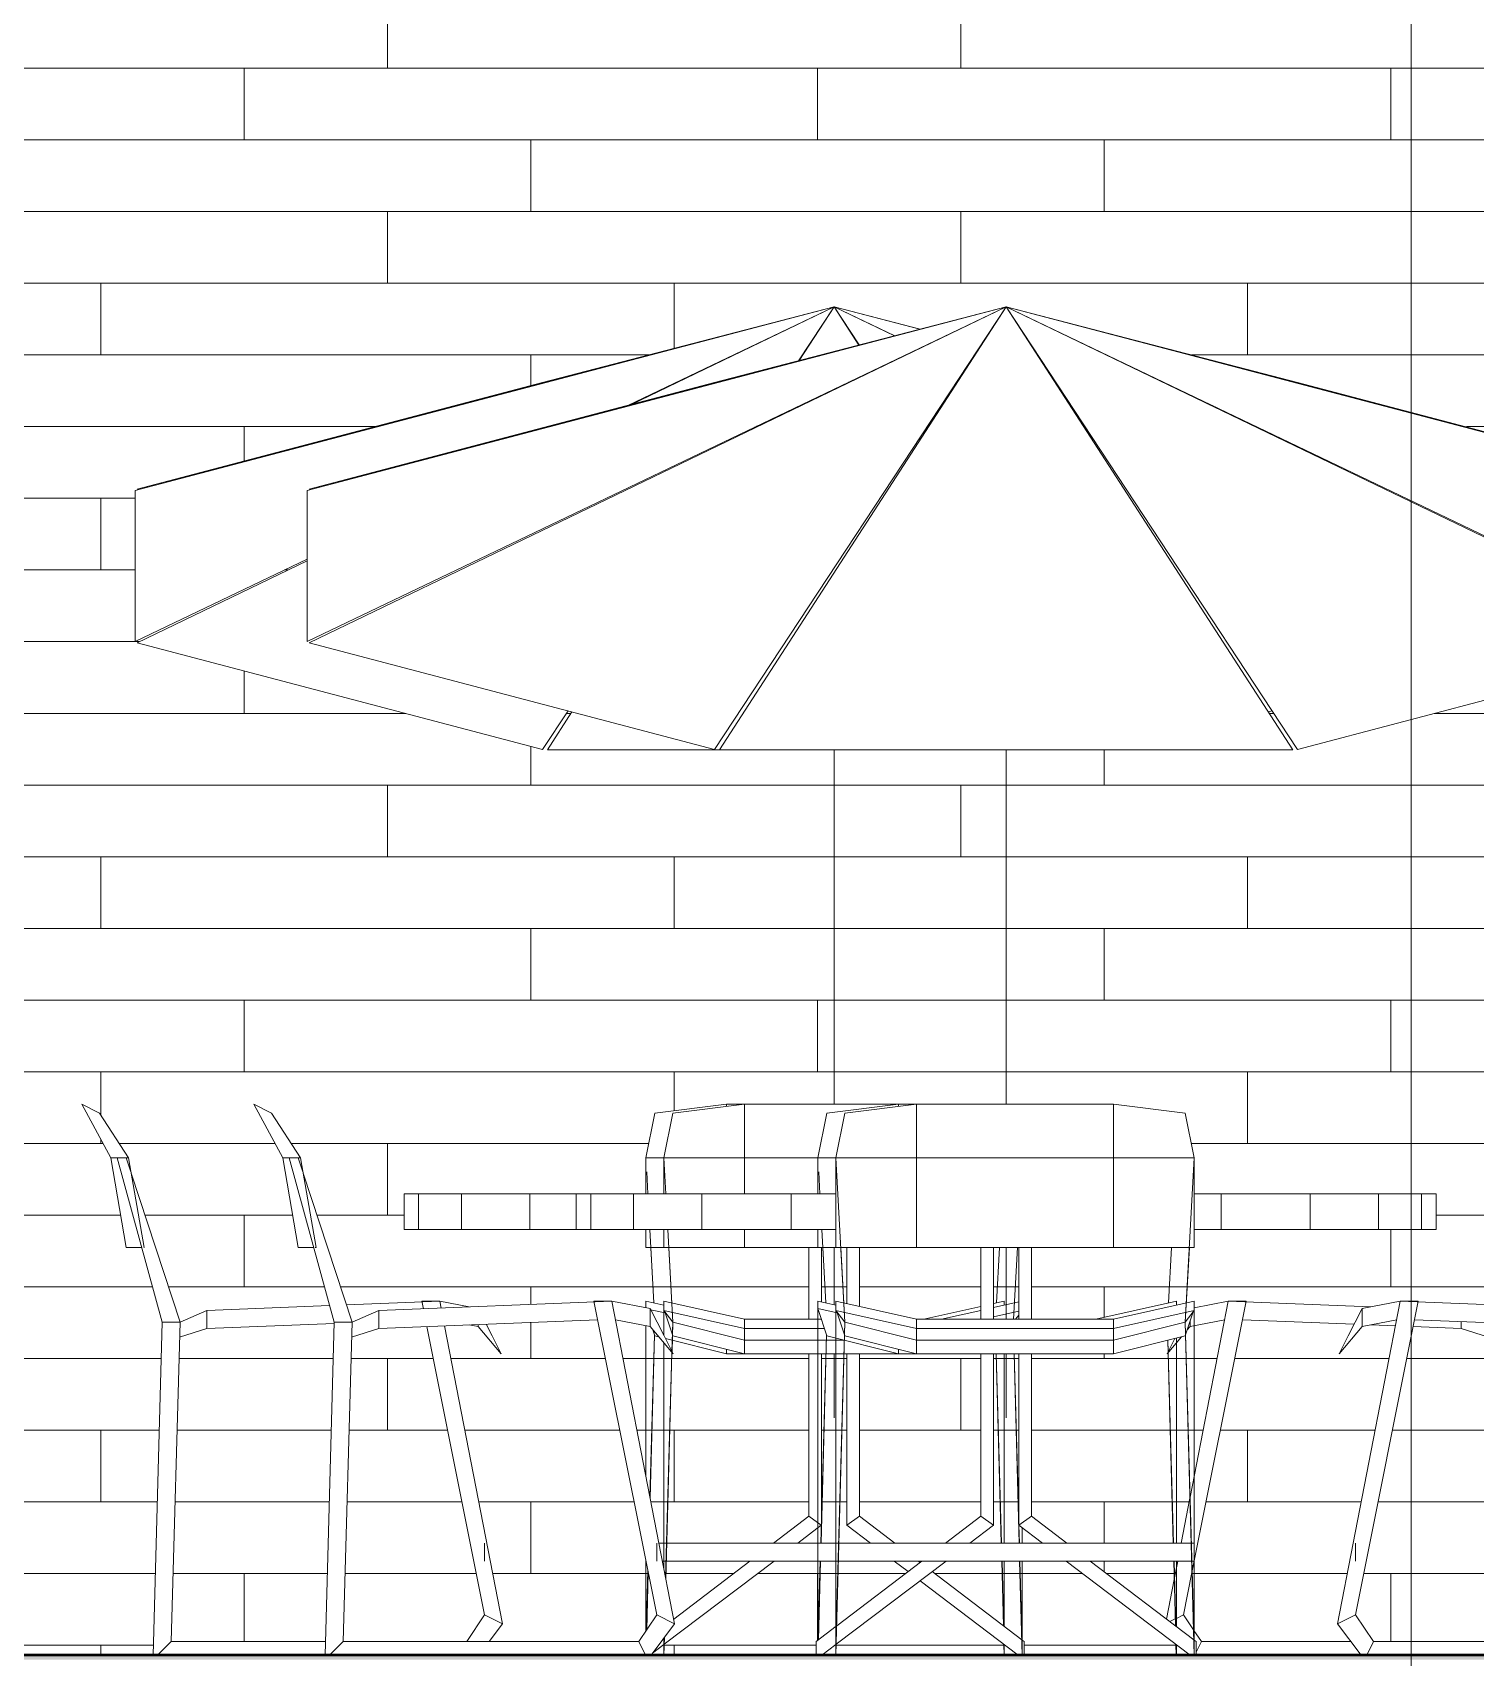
# Model space of a CAD drawing. Header units: inches. Extents: x -4179 to 1631, y -360 to 585.
# Drawn here: x 103.2 to 183.7, y 0.1 to 90.8 of the extents above; entities that cross this region are included whole.
import ezdxf

# ---------------------------------------------------------------- set-up
doc = ezdxf.new("R2010")
doc.units = ezdxf.units.IN
doc.header["$MEASUREMENT"] = 0
for name, color, linetype, lineweight in [('0-5', 10, 'Continuous', 5), ('A-FLOR-6', 133, 'Continuous', 50), ('A-FLOR-PATT-2', 213, 'Continuous', 9), ('A-WALL-PATT-1', 251, 'Continuous', 9), ('G-ANNO-SYMB-3', 111, 'Continuous', 9), ('G-IMPT', 8, 'Continuous', 9), ('L-SITE', 91, 'Continuous', 9)]:
    doc.layers.add(name, color=color, linetype=linetype, lineweight=lineweight)

# ---------------------------------------------------------------- blocks, each defined once
blk = doc.blocks.new('CTR - 2nd Phase_rvt-2-BUILDING ELEVATION - SOUTH')
at = {"layer": 'A-FLOR-PATT-2'}
h = blk.add_hatch(dxfattribs=at)
h.set_pattern_fill('FP_44', color=256, style=0, pattern_type=2)
h.set_pattern_definition([(0, (0, 0), (24, 24), [24, -24]), (0, (0, 9), (24, 24), [24, -24]), (0, (0, 18), (24, 24), [24, -24]), (90, (3, 21), (-24, 24), [24, -24]), (90, (12, 21), (-24, 24), [24, -24]), (90, (21, 21), (-24, 24), [24, -24])])
h.paths.add_polyline_path([(9891.189, -0.25), (9897.44, -0.214), (9897.389, 0), (12087.189, 0), (12087.189, 0.25), (9891.189, 0.25), (9891.189, -0.214)], flags=0)
at = {"layer": 'A-FLOR-6'}
blk.add_line((12087.189, 0.25), (9891.189, 0.25), dxfattribs=at)
blk = doc.blocks.new('Outdoor Table01 - 02ZUTB01_dwg-V38-BUILDING ELEVATION - SOUTH')
at = {"layer": 'G-IMPT'}
for p, q in [((11093.136, 65.238), (11132.136, 75.5)), ((11132.136, 75.5), (11093.136, 56.819)), ((11132.136, 75.5), (11093.245, 65.308)), ((11132.136, 75.5), (11093.245, 56.749)), ((11132.136, 75.5), (11115.872, 71.261)), ((11132.136, 75.5), (11115.872, 50.796)), ((11132.136, 75.5), (11116.136, 50.767)), ((11132.136, 75.5), (11171.136, 56.819)), ((11132.136, 75.5), (11171.136, 65.238)), ((11132.136, 75.5), (11148.136, 50.767)), ((11132.136, 75.5), (11171.027, 65.308)), ((11132.136, 75.5), (11148.399, 71.261)), ((11132.136, 75.5), (11148.399, 50.796)), ((11132.136, 75.5), (11171.027, 56.749)), ((11115.872, 71.261), (11093.245, 65.308)), ((11123.404, 71.29), (11123.347, 71.29)), ((11129.412, 71.29), (11129.364, 71.29)), ((11134.907, 71.29), (11134.859, 71.29)), ((11140.924, 71.29), (11140.867, 71.29)), ((11171.027, 65.308), (11148.399, 71.261)), ((11093.136, 65.238), (11093.136, 56.819)), ((11093.245, 56.749), (11115.872, 50.796)), ((11148.399, 50.796), (11171.027, 56.749)), ((11116.136, 50.767), (11148.136, 50.767)), ((11132.136, 49.5), (11132.136, 50.767)), ((11132.136, 49.5), (11132.136, 50.767)), ((11132.136, 31), (11132.136, 49.5)), ((11132.136, 31), (11132.136, 49.5)), ((11090.15, 31), (11091.15, 30.5)), ((11090.15, 31), (11091.766, 28)), ((11126.136, 31), (11122.136, 30.5)), ((11123.136, 30.5), (11127.136, 31)), ((11127.136, 31), (11126.136, 31)), ((11126.136, 31), (11126.136, 30.875)), ((11127.136, 31), (11138.136, 31)), ((11127.136, 31), (11127.136, 28)), ((11138.136, 31), (11142.136, 30.5)), ((11138.136, 31), (11138.136, 28)), ((11092.766, 28), (11091.15, 30.5)), ((11121.636, 28), (11122.136, 30.5)), ((11123.136, 30.5), (11122.636, 28)), ((11142.136, 30.5), (11142.636, 28)), ((11091.766, 28), (11092.636, 23)), ((11091.766, 28), (11092.136, 28)), ((11092.636, 28), (11092.136, 28)), ((11092.136, 28), (11094.636, 18.83)), ((11092.636, 28), (11092.893, 27.213)), ((11092.636, 28), (11092.766, 28)), ((11092.766, 28), (11093.636, 23)), ((11121.636, 28), (11121.636, 26)), ((11122.636, 28), (11121.636, 28)), ((11121.745, 26), (11121.679, 27.213)), ((11123.136, 18.83), (11122.636, 28)), ((11122.679, 27.213), (11122.636, 28)), ((11122.636, 28), (11122.636, 23)), ((11127.136, 28), (11122.636, 28)), ((11127.136, 28), (11138.136, 28)), ((11127.136, 28), (11127.136, 23)), ((11138.136, 28), (11142.636, 28)), ((11138.136, 28), (11138.136, 23)), ((11142.636, 28), (11142.136, 18.83)), ((11142.636, 28), (11142.593, 27.213)), ((11142.636, 28), (11142.636, 23)), ((11092.913, 27.151), (11095.636, 18.83)), ((11108.953, 26), (11108.136, 26)), ((11108.136, 24), (11108.136, 26)), ((11111.351, 26), (11108.953, 26)), ((11108.953, 24), (11108.953, 26)), ((11115.165, 26), (11111.351, 26)), ((11111.351, 24), (11111.351, 26)), ((11120.136, 26), (11115.165, 26)), ((11115.165, 24), (11115.165, 26)), ((11122.636, 26), (11120.136, 26)), ((11120.136, 24), (11120.136, 26)), ((11144.136, 26), (11142.636, 26)), ((11149.106, 26), (11144.136, 26)), ((11144.136, 24), (11144.136, 26)), ((11152.92, 26), (11149.106, 26)), ((11149.106, 24), (11149.106, 26)), ((11155.318, 26), (11152.92, 26)), ((11152.92, 24), (11152.92, 26)), ((11156.136, 26), (11155.318, 26)), ((11155.318, 24), (11155.318, 26)), ((11156.136, 24), (11156.136, 26)), ((11108.953, 24), (11108.136, 24)), ((11111.351, 24), (11108.953, 24)), ((11115.165, 24), (11111.351, 24)), ((11120.136, 24), (11115.165, 24)), ((11122.636, 24), (11120.136, 24)), ((11121.636, 24), (11121.636, 23)), ((11122.077, 19.902), (11121.854, 24)), ((11144.136, 24), (11142.636, 24)), ((11149.106, 24), (11144.136, 24)), ((11152.92, 24), (11149.106, 24)), ((11155.318, 24), (11152.92, 24)), ((11156.136, 24), (11155.318, 24)), ((11093.499, 23), (11092.636, 23)), ((11093.636, 23), (11093.575, 23)), ((11121.636, 23), (11122.636, 23)), ((11121.908, 23), (11122.077, 19.902)), ((11127.136, 23), (11122.636, 23)), ((11123.136, 18.83), (11122.908, 23)), ((11138.136, 23), (11127.136, 23)), ((11130.721, 19), (11130.721, 23)), ((11131.429, 19), (11131.429, 23)), ((11132.136, 19), (11132.136, 23)), ((11132.136, 19), (11132.136, 23)), ((11132.843, 19), (11132.843, 23)), ((11133.55, 19), (11133.55, 23)), ((11142.636, 23), (11138.136, 23)), ((11141.194, 19.902), (11141.363, 23)), ((11141.194, 19.902), (11141.363, 23)), ((11142.363, 23), (11142.136, 18.83)), ((11110.136, 20), (11097.136, 19.48)), ((11112.636, 2.5), (11109.136, 20)), ((11110.136, 20), (11109.136, 20)), ((11113.636, 2), (11110.136, 20)), ((11112.266, 19.585), (11110.136, 20)), ((11121.636, 19.585), (11121.636, 20)), ((11121.636, 20), (11122.636, 19.778)), ((11122.636, 20), (11122.636, 19.48)), ((11127.136, 19), (11122.636, 20)), ((11137.136, 19), (11141.636, 20)), ((11142.636, 20), (11138.136, 19)), ((11141.636, 19.778), (11141.636, 20)), ((11142.636, 20), (11142.636, 19.48)), ((11150.636, 2), (11154.136, 20)), ((11151.636, 2.5), (11155.136, 20)), ((11152.006, 19.585), (11154.136, 20)), ((11154.136, 20), (11155.136, 20)), ((11154.136, 20), (11160.339, 19.752)), ((11097.136, 19.48), (11095.636, 18.83)), ((11097.136, 19.48), (11097.136, 18.48)), ((11112.266, 19.585), (11113.05, 18.065)), ((11112.266, 19.585), (11112.266, 18.585)), ((11121.636, 6.5), (11121.636, 19.585)), ((11121.636, 2), (11121.636, 19.585)), ((11121.636, 19.585), (11122.136, 18.065)), ((11121.636, 19.585), (11121.636, 19.48)), ((11121.636, 19.585), (11122.714, 19.345)), ((11121.636, 19.48), (11121.682, 19.42)), ((11122.636, 19.48), (11122.636, 6.5)), ((11122.636, 2.5), (11122.636, 19.48)), ((11122.636, 19.48), (11123.136, 18.83)), ((11127.136, 18.48), (11122.636, 19.48)), ((11123.136, 18.065), (11122.696, 19.401)), ((11142.636, 19.48), (11138.136, 18.48)), ((11142.636, 19.48), (11142.136, 18.83)), ((11142.575, 19.401), (11142.136, 18.065)), ((11142.636, 2.5), (11142.636, 19.48)), ((11142.636, 6.5), (11142.636, 19.48)), ((11151.221, 18.065), (11152.006, 19.585)), ((11152.006, 18.585), (11152.006, 19.585)), ((11094.636, 18.83), (11094.142, 0.25)), ((11095.636, 18.83), (11094.636, 18.83)), ((11095.636, 18.83), (11095.136, 1)), ((11097.136, 18.48), (11095.612, 17.984)), ((11109.342, 18.968), (11097.136, 18.48)), ((11112.266, 18.585), (11110.338, 18.961)), ((11112.266, 18.585), (11113.55, 17.065)), ((11122.636, 1), (11123.136, 18.83)), ((11122.642, 0.25), (11123.136, 18.83)), ((11127.136, 17.83), (11123.136, 18.83)), ((11138.136, 19), (11127.136, 19)), ((11127.136, 18.48), (11127.136, 19)), ((11138.136, 18.48), (11127.136, 18.48)), ((11127.136, 17.83), (11127.136, 18.48)), ((11138.136, 19), (11138.136, 18.48)), ((11142.136, 18.83), (11138.136, 17.83)), ((11138.136, 18.48), (11138.136, 17.83)), ((11142.136, 18.83), (11142.629, 0.25)), ((11142.136, 18.83), (11142.636, 1)), ((11152.006, 18.585), (11150.721, 17.065)), ((11153.934, 18.961), (11152.006, 18.585)), ((11160.339, 18.752), (11154.929, 18.968)), ((11113.05, 18.065), (11113.55, 17.065)), ((11122.116, 18.125), (11121.79, 6.492)), ((11122.116, 18.125), (11121.79, 6.492)), ((11122.117, 18.122), (11121.808, 6.491)), ((11122.136, 18.065), (11126.136, 17.065)), ((11127.136, 17.065), (11123.136, 18.065)), ((11126.136, 17.315), (11126.136, 17.065)), ((11138.136, 17.83), (11127.136, 17.83)), ((11127.136, 17.83), (11127.136, 17.065)), ((11142.136, 18.065), (11138.136, 17.065)), ((11138.136, 17.83), (11138.136, 17.065)), ((11141.463, 6.5), (11141.162, 17.822)), ((11141.481, 6.5), (11141.164, 17.822)), ((11141.481, 6.5), (11141.164, 17.822)), ((11141.636, 6.5), (11141.636, 17.94)), ((11141.636, 6.5), (11141.636, 17.94)), ((11150.721, 17.065), (11151.221, 18.065)), ((11126.136, 17.065), (11127.136, 17.065)), ((11138.136, 17.065), (11127.136, 17.065)), ((11130.721, 8), (11130.721, 17.065)), ((11131.429, 7.5), (11131.429, 17.065)), ((11132.136, 13.5), (11132.136, 17.065)), ((11132.136, 13.5), (11132.136, 17.065)), ((11132.843, 7.5), (11132.843, 17.065)), ((11133.55, 8), (11133.55, 17.065)), ((11130.721, 8), (11128.752, 6.5)), ((11131.429, 7.5), (11130.109, 6.5)), ((11130.721, 8), (11131.429, 7.5)), ((11132.843, 7.5), (11133.55, 8)), ((11132.843, 7.5), (11134.163, 6.5)), ((11133.55, 8), (11135.52, 6.5)), ((11112.636, 6.5), (11112.636, 5.5)), ((11122.636, 6.5), (11121.636, 6.5)), ((11121.636, 6.5), (11121.636, 5.5)), ((11122.636, 5.5), (11122.636, 6.5)), ((11122.636, 6.5), (11122.79, 6.5)), ((11122.808, 6.5), (11142.463, 6.5)), ((11142.481, 6.5), (11142.636, 6.5)), ((11142.636, 6.5), (11142.636, 5.5)), ((11151.636, 5.5), (11151.636, 6.5)), ((11122.636, 5.5), (11121.636, 5.5)), ((11121.636, 2.5), (11121.636, 5.5)), ((11121.762, 5.5), (11121.638, 1.083)), ((11121.762, 5.5), (11121.638, 1.083)), ((11121.782, 5.5), (11121.665, 1.103)), ((11122.636, 5.5), (11122.762, 5.5)), ((11122.636, 5.5), (11122.636, 2)), ((11128.789, 5.5), (11122.658, 0.856)), ((11127.438, 5.5), (11122.686, 1.881)), ((11122.782, 5.5), (11142.49, 5.5)), ((11135.483, 5.5), (11142.412, 0.25)), ((11136.833, 5.5), (11142.606, 1.103)), ((11141.586, 1.881), (11141.49, 5.5)), ((11141.611, 1.861), (11141.509, 5.5)), ((11141.611, 1.861), (11141.509, 5.5)), ((11141.636, 2), (11141.636, 5.5)), ((11141.636, 2.5), (11141.636, 5.5)), ((11142.509, 5.5), (11142.636, 5.5)), ((11142.636, 2), (11142.636, 5.5)), ((11111.636, 1), (11112.636, 2.5)), ((11112.323, 0.25), (11113.636, 2)), ((11112.636, 2.5), (11113.636, 2)), ((11122.66, 1.861), (11121.529, 1)), ((11121.636, 1.081), (11121.636, 2.5)), ((11121.636, 2.5), (11121.636, 2)), ((11121.636, 1.081), (11121.636, 2)), ((11122.636, 2.5), (11122.636, 1)), ((11122.636, 2), (11122.636, 2.5)), ((11122.636, 2), (11122.636, 1)), ((11141.636, 2.5), (11141.636, 1.843)), ((11141.636, 2), (11141.636, 2.5)), ((11141.636, 2), (11141.636, 1.843)), ((11142.636, 1), (11142.636, 2.5)), ((11142.636, 2.5), (11142.636, 2)), ((11142.636, 1), (11142.636, 2)), ((11150.636, 2), (11151.636, 2.5)), ((11150.636, 2), (11151.948, 0.25)), ((11151.636, 2.5), (11152.636, 1)), ((11094.386, 0.25), (11095.136, 1)), ((11095.136, 1), (11111.636, 1)), ((11111.636, 1), (11112.011, 0.25)), ((11121.529, 1), (11121.529, 0.25)), ((11122.636, 1), (11122.636, 0.25)), ((11142.633, 1.083), (11142.742, 1)), ((11142.636, 0.25), (11142.636, 1)), ((11142.742, 1), (11142.742, 0.25)), ((11152.636, 1), (11152.261, 0.25)), ((11152.636, 1), (11160.339, 1)), ((11122.636, 0.838), (11121.859, 0.25)), ((11141.629, 0.25), (11141.613, 0.856)), ((11141.636, 0.838), (11141.636, 0.25)), ((11141.636, 0.838), (11141.636, 0.25)), ((11141.636, 0.838), (11141.636, 0.25))]:
    blk.add_line(p, q, dxfattribs=at)
blk = doc.blocks.new('Outdoor Table01 - Outdoor Table01-1899970-BUILDING ELEVATION - SOUTH')
blk.add_blockref('Outdoor Table01 - 02ZUTB01_dwg-V38-BUILDING ELEVATION - SOUTH', (0, 0))
blk = doc.blocks.new('Outdoor Table01 - 02ZUTB01_dwg-V39-BUILDING ELEVATION - SOUTH')
at = {"layer": 'G-IMPT'}
for p, q in [((11083.536, 65.238), (11122.536, 75.5)), ((11122.536, 75.5), (11083.645, 65.308)), ((11122.536, 75.5), (11106.272, 71.261)), ((11122.536, 75.5), (11111.024, 69.986)), ((11122.536, 75.5), (11111.188, 70.029)), ((11122.536, 75.5), (11120.547, 72.48)), ((11122.536, 75.5), (11120.589, 72.491)), ((11122.536, 75.5), (11125.918, 73.88)), ((11122.536, 75.5), (11127.313, 74.243)), ((11122.536, 75.5), (11123.921, 73.359)), ((11122.536, 75.5), (11127.322, 74.246)), ((11122.536, 75.5), (11127.336, 74.249)), ((11122.536, 75.5), (11123.942, 73.364)), ((11122.536, 75.5), (11125.904, 73.876)), ((11106.272, 71.261), (11083.645, 65.308)), ((11113.804, 71.29), (11113.747, 71.29)), ((11110.938, 69.945), (11110.836, 69.896)), ((11111.103, 69.988), (11111.003, 69.94)), ((11143.648, 69.986), (11143.483, 70.029)), ((11143.568, 69.988), (11143.733, 69.945)), ((11143.669, 69.94), (11143.836, 69.896)), ((11118.114, 68.784), (11118.072, 68.719)), ((11118.225, 68.837), (11118.184, 68.774)), ((11127.294, 68.145), (11127.336, 68.08)), ((11127.336, 68.209), (11127.378, 68.145)), ((11136.446, 68.837), (11136.557, 68.784)), ((11136.487, 68.774), (11136.6, 68.719)), ((11083.536, 65.238), (11083.536, 56.819)), ((11093.136, 61.417), (11083.536, 56.819)), ((11093.136, 61.325), (11083.645, 56.749)), ((11083.645, 56.749), (11106.272, 50.796)), ((11107.69, 52.949), (11106.272, 50.796)), ((11107.91, 52.891), (11106.536, 50.767)), ((11146.762, 52.891), (11146.982, 52.949)), ((11106.536, 50.767), (11116.136, 50.767)), ((11122.536, 49.5), (11122.536, 50.767)), ((11122.536, 49.5), (11122.536, 50.767)), ((11122.536, 31), (11122.536, 49.5)), ((11122.536, 31), (11122.536, 49.5)), ((11080.55, 31), (11081.55, 30.5)), ((11080.55, 31), (11082.166, 28)), ((11116.536, 31), (11112.536, 30.5)), ((11113.536, 30.5), (11117.536, 31)), ((11117.536, 31), (11116.536, 31)), ((11116.536, 31), (11116.536, 30.875)), ((11117.536, 31), (11126.136, 31)), ((11117.536, 31), (11117.536, 28)), ((11083.166, 28), (11081.55, 30.5)), ((11112.036, 28), (11112.536, 30.5)), ((11113.536, 30.5), (11113.036, 28)), ((11082.166, 28), (11083.036, 23)), ((11082.166, 28), (11082.536, 28)), ((11083.036, 28), (11082.536, 28)), ((11082.536, 28), (11085.036, 18.83)), ((11083.036, 28), (11083.293, 27.213)), ((11083.036, 28), (11083.166, 28)), ((11083.166, 28), (11084.036, 23)), ((11112.036, 28), (11112.036, 26)), ((11113.036, 28), (11112.036, 28)), ((11112.145, 26), (11112.079, 27.213)), ((11113.145, 26), (11113.036, 28)), ((11113.079, 27.213), (11113.036, 28)), ((11113.036, 28), (11113.036, 26)), ((11117.536, 28), (11113.036, 28)), ((11117.536, 28), (11121.636, 28)), ((11117.536, 28), (11117.536, 26)), ((11083.313, 27.151), (11086.036, 18.83)), ((11099.353, 26), (11098.536, 26)), ((11098.536, 24), (11098.536, 26)), ((11101.751, 26), (11099.353, 26)), ((11099.353, 24), (11099.353, 26)), ((11105.565, 26), (11101.751, 26)), ((11101.751, 24), (11101.751, 26)), ((11108.136, 26), (11105.565, 26)), ((11105.565, 24), (11105.565, 26)), ((11099.353, 24), (11098.536, 24)), ((11101.751, 24), (11099.353, 24)), ((11105.565, 24), (11101.751, 24)), ((11108.136, 24), (11105.565, 24)), ((11112.036, 24), (11112.036, 23)), ((11112.477, 19.902), (11112.254, 24)), ((11113.036, 24), (11113.036, 23)), ((11113.536, 18.83), (11113.254, 24)), ((11117.536, 24), (11117.536, 23)), ((11083.899, 23), (11083.036, 23)), ((11084.036, 23), (11084.008, 23)), ((11112.036, 23), (11113.036, 23)), ((11112.308, 23), (11112.477, 19.902)), ((11117.536, 23), (11113.036, 23)), ((11113.536, 18.83), (11113.308, 23)), ((11121.636, 23), (11117.536, 23)), ((11121.121, 19), (11121.121, 23)), ((11121.829, 19.957), (11121.829, 23)), ((11122.536, 19.8), (11122.536, 23)), ((11122.536, 19.8), (11122.536, 23)), ((11123.243, 19.865), (11123.243, 23)), ((11123.95, 19.708), (11123.95, 23)), ((11131.594, 19.902), (11131.763, 23)), ((11131.594, 19.902), (11131.763, 23)), ((11132.763, 23), (11132.545, 19)), ((11132.763, 23), (11132.545, 19)), ((11100.536, 20), (11095.321, 19.791)), ((11099.62, 19.579), (11099.536, 20)), ((11100.536, 20), (11099.536, 20)), ((11100.61, 19.619), (11100.536, 20)), ((11102.172, 19.681), (11100.536, 20)), ((11112.036, 19.63), (11112.036, 20)), ((11112.036, 20), (11113.036, 19.778)), ((11113.036, 20), (11113.036, 19.48)), ((11117.536, 19), (11113.036, 20)), ((11131.429, 19.865), (11132.036, 20)), ((11132.843, 19.957), (11131.429, 19.643)), ((11132.036, 19.778), (11132.036, 20)), ((11142.409, 9.065), (11144.536, 20)), ((11142.525, 4.947), (11145.536, 20)), ((11142.636, 19.63), (11144.536, 20)), ((11144.536, 20), (11145.536, 20)), ((11144.536, 20), (11152.499, 19.681)), ((11087.536, 19.48), (11086.036, 18.83)), ((11094.384, 19.754), (11087.536, 19.48)), ((11087.536, 19.48), (11087.536, 18.48)), ((11112.296, 19.527), (11113.114, 19.345)), ((11113.036, 19.48), (11113.036, 18.093)), ((11113.036, 18.093), (11113.036, 19.48)), ((11113.036, 19.48), (11113.536, 18.83)), ((11117.536, 18.48), (11113.036, 19.48)), ((11113.536, 18.065), (11113.096, 19.401)), ((11127.536, 19), (11130.721, 19.708)), ((11130.721, 19.486), (11128.536, 19)), ((11132.843, 19.437), (11131.429, 19.123)), ((11132.843, 19.229), (11132.667, 19)), ((11085.036, 18.83), (11084.542, 0.25)), ((11086.036, 18.83), (11085.036, 18.83)), ((11086.036, 18.83), (11085.536, 1)), ((11087.536, 18.48), (11086.012, 17.984)), ((11094.637, 18.764), (11087.536, 18.48)), ((11103.036, 2.5), (11099.818, 18.587)), ((11104.036, 2), (11100.803, 18.627)), ((11102.666, 18.585), (11102.172, 18.681)), ((11102.666, 18.701), (11102.666, 18.585)), ((11102.666, 18.585), (11103.95, 17.065)), ((11103.113, 18.719), (11103.45, 18.065)), ((11112.036, 10.229), (11112.036, 18.63)), ((11112.036, 10.229), (11112.036, 18.63)), ((11112.428, 18.394), (11112.536, 18.065)), ((11113.49, 17.186), (11113.536, 18.83)), ((11113.492, 17.182), (11113.536, 18.83)), ((11117.536, 17.83), (11113.536, 18.83)), ((11121.828, 19), (11117.536, 19)), ((11117.536, 18.48), (11117.536, 19)), ((11121.999, 18.48), (11117.536, 18.48)), ((11117.536, 17.83), (11117.536, 18.48)), ((11142.406, 18.585), (11142.244, 18.394)), ((11144.334, 18.961), (11142.406, 18.585)), ((11142.406, 18.585), (11142.406, 18.886)), ((11151.559, 18.719), (11145.329, 18.968)), ((11153.869, 18.627), (11152.499, 18.681)), ((11157.536, 18.48), (11154.853, 18.587)), ((11157.536, 18.48), (11157.536, 18.864)), ((11159.059, 17.984), (11157.536, 18.48)), ((11103.45, 18.065), (11103.95, 17.065)), ((11112.516, 18.125), (11112.262, 9.065)), ((11112.516, 18.125), (11112.262, 9.065)), ((11112.517, 18.122), (11112.275, 9)), ((11112.536, 18.065), (11112.751, 18.011)), ((11113.036, 17.674), (11113.036, 6.5)), ((11113.036, 5.086), (11113.036, 17.674)), ((11113.124, 17.918), (11116.536, 17.065)), ((11117.536, 17.065), (11113.536, 18.065)), ((11116.536, 17.315), (11116.536, 17.065)), ((11123.078, 17.83), (11117.536, 17.83)), ((11117.536, 17.83), (11117.536, 17.065)), ((11141.921, 18.011), (11141.121, 17.065)), ((11141.121, 17.065), (11141.548, 17.918)), ((11113.136, 4.571), (11113.488, 17.138)), ((11113.154, 4.475), (11113.491, 17.136)), ((11116.536, 17.065), (11117.536, 17.065)), ((11126.136, 17.065), (11117.536, 17.065)), ((11121.121, 8), (11121.121, 17.065)), ((11121.829, 7.878), (11121.829, 17.065)), ((11122.536, 13.5), (11122.536, 17.065)), ((11122.536, 13.5), (11122.536, 17.065)), ((11123.243, 7.5), (11123.243, 17.065)), ((11123.95, 8), (11123.95, 17.065)), ((11131.863, 6.5), (11131.583, 17.065)), ((11131.881, 6.5), (11131.585, 17.065)), ((11131.881, 6.5), (11131.585, 17.065)), ((11132.036, 6.5), (11132.036, 17.065)), ((11132.036, 6.5), (11132.036, 17.065)), ((11132.583, 17.065), (11132.863, 6.5)), ((11132.585, 17.065), (11132.843, 7.878)), ((11141.911, 6.5), (11142.397, 9)), ((11121.121, 8), (11119.152, 6.5)), ((11121.818, 7.492), (11120.509, 6.5)), ((11121.121, 8), (11121.818, 7.507)), ((11123.243, 7.5), (11123.95, 8)), ((11123.243, 7.5), (11124.563, 6.5)), ((11123.95, 8), (11125.92, 6.5)), ((11132.854, 7.493), (11132.881, 6.5)), ((11133.036, 6.5), (11133.036, 7.354)), ((11133.036, 6.5), (11133.036, 7.354)), ((11103.036, 6.5), (11103.036, 5.5)), ((11113.036, 6.5), (11112.761, 6.5)), ((11113.036, 5.5), (11113.036, 6.5)), ((11113.036, 6.5), (11113.19, 6.5)), ((11113.208, 6.5), (11121.636, 6.5)), ((11112.036, 2.5), (11112.036, 5.5)), ((11112.036, 2), (11112.036, 5.5)), ((11113.036, 5.5), (11112.955, 5.5)), ((11113.036, 5.5), (11113.162, 5.5)), ((11113.036, 5.5), (11113.036, 5.086)), ((11119.189, 5.5), (11113.058, 0.856)), ((11113.182, 5.5), (11121.636, 5.5)), ((11117.838, 5.5), (11113.585, 2.261)), ((11125.883, 5.5), (11126.663, 4.909)), ((11127.233, 5.5), (11127.336, 5.422)), ((11131.986, 1.881), (11131.89, 5.5)), ((11132.011, 1.861), (11131.909, 5.5)), ((11132.011, 1.861), (11131.909, 5.5)), ((11132.036, 2), (11132.036, 5.5)), ((11132.036, 2.5), (11132.036, 5.5)), ((11132.89, 5.5), (11133.029, 0.25)), ((11132.909, 5.5), (11133.036, 1)), ((11133.036, 2.5), (11133.036, 5.5)), ((11133.036, 2), (11133.036, 5.5)), ((11141.536, 4.571), (11141.716, 5.5)), ((11112.146, 4.947), (11112.053, 1.626)), ((11112.146, 4.947), (11112.053, 1.626)), ((11112.165, 4.855), (11112.08, 1.666)), ((11128.009, 4.909), (11133.006, 1.103)), ((11142.036, 2.5), (11142.507, 4.855)), ((11127.336, 4.399), (11132.812, 0.25)), ((11141.086, 2.261), (11141.517, 4.475)), ((11102.036, 1), (11103.036, 2.5)), ((11103.036, 2.5), (11104.036, 2)), ((11103.286, 1), (11104.036, 2)), ((11112.036, 1.6), (11112.036, 2.5)), ((11112.036, 2.5), (11112.036, 2)), ((11112.036, 1.6), (11112.036, 2)), ((11132.036, 2.5), (11132.036, 1.843)), ((11132.036, 2), (11132.036, 2.5)), ((11132.036, 2), (11132.036, 1.843)), ((11133.036, 1), (11133.036, 2.5)), ((11133.036, 2.5), (11133.036, 2)), ((11133.036, 1), (11133.036, 2)), ((11141.273, 2.119), (11141.575, 2.27)), ((11141.6, 2.282), (11142.036, 2.5)), ((11142.036, 2.5), (11142.591, 1.666)), ((11084.786, 0.25), (11085.536, 1)), ((11085.536, 1), (11094.162, 1)), ((11113.036, 1), (11113.041, 1.208)), ((11113.036, 1.2), (11113.036, 1)), ((11113.036, 1.2), (11113.036, 1)), ((11113.036, 1), (11113.036, 0.25)), ((11113.042, 0.25), (11113.069, 1.244)), ((11133.033, 1.083), (11133.142, 1)), ((11133.036, 0.25), (11133.036, 1)), ((11133.142, 1), (11133.142, 0.25)), ((11142.618, 1.626), (11143.036, 1)), ((11143.036, 1), (11142.742, 0.413)), ((11143.036, 1), (11151.386, 1)), ((11113.036, 0.838), (11112.408, 0.363)), ((11132.029, 0.25), (11132.013, 0.856)), ((11132.036, 0.838), (11132.036, 0.25)), ((11132.036, 0.838), (11132.036, 0.25)), ((11132.036, 0.838), (11132.036, 0.25)), ((11142.264, 0.363), (11142.348, 0.25))]:
    blk.add_line(p, q, dxfattribs=at)
blk = doc.blocks.new('Outdoor Table01 - Outdoor Table01-V40-BUILDING ELEVATION - SOUTH')
blk.add_blockref('Outdoor Table01 - 02ZUTB01_dwg-V39-BUILDING ELEVATION - SOUTH', (0, 0))

msp = doc.modelspace()

# ---------------------------------------------------------------- hatches: boundary and pattern name
at = {"layer": 'A-WALL-PATT-1'}
h = msp.add_hatch(dxfattribs=at)
h.set_pattern_fill('FP_77', color=256, style=0, pattern_type=2)
h.set_pattern_definition([(0, (306.968, 0.8), (0, 4), []), (90, (306.968, 0.8), (-8, 8), [4, -28]), (90, (322.968, 4.8), (-8, 8), [4, -28])])
h.paths.add_polyline_path([(66.9102, 11.2882), (67.4005, 10.3202), (66.9314, 11.2463)], flags=0)
h.paths.add_polyline_path([(-153.1448, 0.25), (-124.8381, 0.25), (-124.3448, 18.8295), (-125.4817, 23), (-126.3448, 23), (-127.2147, 28), (-128.8304, 31), (-127.8304, 30.5), (-126.2147, 28), (-126.067, 27.1508), (-123.3448, 18.8295), (-121.8448, 19.4798), (-117.2448, 19.6639), (-117.2448, 48), (-40.2573, 48), (-40.2573, 85.375), (-2.2323, 85.375), (-2.2323, 0.5), (-36.1948, 0.5), (-36.1948, 0.25), (16.7266, 0.2559), (16.6637, 0.5), (-1.8573, 0.5118), (-1.8573, 85.375), (36.1677, 85.375), (36.1677, 16.0087), (37.4542, 16.0681), (38.0847, 16.1611), (40.4909, 16.4787), (42.3385, 16.4399), (44.984, 16.2369), (47.0562, 15.9457), (47.6161, 15.8807), (48.322, 15.9587), (50.2288, 15.8765), (52.9499, 15.4392), (53.9281, 15.2753), (54.0886, 15.291), (56.805, 15.1197), (58.5691, 14.9217), (61.2385, 14.4722), (63.1984, 13.9801), (64.5892, 13.4338), (65.3562, 12.9602), (65.8417, 12.5701), (66.4721, 11.9117), (67.0128, 11.0826), (67.6098, 9.969), (67.8946, 9.5292), (68.1416, 9.2386), (68.7032, 9.2903), (71.1616, 9.532), (71.7008, 9.5768), (75.1412, 9.8494), (76.1103, 9.7676), (77.4632, 9.4057), (77.8975, 9.3063), (78.4567, 9.1225), (78.963, 9.2354), (80.2539, 9.2821), (80.5027, 9.2367), (81.54, 9.4237), (82.0146, 9.4525), (82.9176, 9.3963), (83.9326, 9.2392), (84.4873, 9.0787), (85.2244, 8.8279), (88.2716, 8.5028), (90.3676, 8.1927), (92.0456, 7.8764), (94.2721, 7.3651), (94.9743, 7.0895), (95.4407, 6.8146), (97.972, 5.0902), (98.4772, 4.5126), (98.9885, 3.6973), (99.4513, 2.7646), (99.63, 2.217), (99.695, 2.0227), (99.8004, 1.7805), (99.9011, 1.5518), (100.1015, 1.1214), (100.4891, 0.25), (109.9084, 0.2603), (110.4015, 18.8295), (109.2646, 23), (108.4015, 23), (107.5315, 28), (105.9159, 31), (106.9159, 30.5), (108.5315, 28), (108.6793, 27.1508), (111.4015, 18.8295), (112.9015, 19.4798), (119.7495, 19.7538), (118.8646, 23), (118.0015, 23), (117.1315, 28), (115.5159, 31), (116.5159, 30.5), (118.1315, 28), (118.2793, 27.1508), (120.6868, 19.7913), (125.9015, 20), (127.538, 19.6813), (135.5015, 20), (137.4015, 19.63), (137.4015, 20), (138.4015, 19.7778), (138.4015, 20), (142.9015, 19), (146.4873, 19), (146.4873, 23), (137.4015, 23), (137.4015, 24), (123.9015, 24), (123.9015, 26), (137.4015, 26), (137.4015, 28), (137.9015, 30.5), (141.9015, 31), (163.5015, 31), (167.5015, 30.5), (168.0015, 28), (168.0015, 26), (181.5015, 26), (181.5015, 24), (168.0015, 24), (168.0015, 23), (158.9157, 23), (158.9157, 19), (162.5015, 19), (167.0015, 20), (167.0015, 19.7778), (168.0015, 20), (168.0015, 19.63), (169.9015, 20), (170.9015, 19.96), (177.8649, 19.6813), (179.5015, 20), (180.5015, 19.96), (184.7212, 19.8069), (185.7052, 22.8149), (185.7052, 48), (189.9552, 48), (189.9552, 55.0556), (173.7649, 50.7957), (172.3476, 52.9487), (172.1276, 52.8908), (173.5015, 50.767), (131.9201, 50.7957), (133.2754, 52.8908), (133.0554, 52.9487), (131.638, 50.7957), (109.0106, 56.7493), (118.5015, 61.3252), (118.5015, 61.4171), (108.9015, 56.8187), (108.9015, 65.2384), (147.9015, 75.5), (152.7015, 74.249), (157.5015, 75.5), (189.9552, 67.0419), (189.9552, 101.375), (302.6552, 101.375), (302.6552, 108.375), (273.0052, 108.375), (273.0052, 109.75), (-123.4948, 109.75), (-123.4948, 108.375), (-153.1448, 108.375), (-153.1448, 85.375), (-152.6448, 85.375), (-152.6448, 1), (-153.1448, 1), (-153.1448, 0.5)], flags=0)
h.paths.add_polyline_path([(166.9948, 0.25), (166.9788, 0.8556), (160.8485, 5.5), (158.2753, 5.5), (158.4015, 1.0812), (158.5081, 1), (158.5081, 0.25), (166.5015, 0.25)], flags=0)
h.paths.add_polyline_path([(167.4015, 0.25), (167.714, 0.25), (167.6296, 0.3625), (167.0015, 0.8384), (167.0015, 0.25)], flags=0)
h.paths.add_polyline_path([(156.7944, 0.25), (157.3948, 0.25), (157.3788, 0.8556), (152.7015, 4.3992), (148.0242, 0.8556), (148.0081, 0.25), (152.4297, 0.25)], flags=0)
h.paths.add_polyline_path([(158.1781, 0.25), (157.4015, 0.8384), (157.4015, 0.25), (157.9015, 0.25)], flags=0)
h.paths.add_polyline_path([(147.5015, 0.25), (148.0015, 0.25), (148.0015, 0.8384), (147.2249, 0.25)], flags=0)
h.paths.add_polyline_path([(145.7526, 0.25), (146.8949, 0.25), (146.8949, 1), (147.0038, 1.0829), (147.1277, 5.5), (144.5545, 5.5), (138.4242, 0.8556), (138.4081, 0.25), (139.0015, 0.25)], flags=0)
h.paths.add_polyline_path([(137.9015, 0.25), (138.4015, 0.25), (138.4015, 0.8384), (137.689, 0.25)], flags=0)
h.paths.add_polyline_path([(121.0015, 1), (127.4015, 1), (128.4015, 2.5), (125.1841, 18.5871), (122.5015, 18.4798), (120.9778, 17.9844), (120.5015, 1)], flags=0)
h.paths.add_polyline_path([(111.4015, 1), (119.528, 1), (119.9997, 18.7638), (112.9015, 18.4798), (111.3778, 17.9844), (110.9015, 1)], flags=0)
h.paths.add_polyline_path([(-123.3448, 1), (-117.2448, 1), (-117.2448, 18.6639), (-121.8448, 18.4798), (-123.3685, 17.9844), (-123.8448, 1)], flags=0)
h.paths.add_polyline_path([(128.6515, 1), (137.0015, 1), (137.419, 1.6263), (137.5122, 4.9466), (134.7078, 18.9682), (128.4786, 18.719), (129.3161, 17.065), (128.0316, 18.5852), (127.538, 18.6813), (126.1766, 18.5852), (129.4015, 2), (128.7075, 1.0746)], flags=0)
h.paths.add_polyline_path([(168.4015, 1), (176.7515, 1), (176.0015, 2), (179.2344, 18.6265), (177.8649, 18.6813), (177.3714, 18.5852), (176.0869, 17.065), (176.9244, 18.719), (170.6951, 18.9682), (167.8908, 4.9466), (168.0015, 1.6), (168.1081, 1.4401)], flags=0)
h.paths.add_polyline_path([(184.9015, 1), (184.4015, 17.9921), (182.9015, 18.4798), (180.2189, 18.5871), (177.0015, 2.5), (178.0015, 1), (184.4015, 1)], flags=0)
h.paths.add_polyline_path([(147.0308, 1.1035), (148.0256, 1.8611), (148.1277, 5.5), (147.1475, 5.5)], flags=0)
h.paths.add_polyline_path([(158.3722, 1.1035), (158.2554, 5.5), (157.2753, 5.5), (157.4015, 1.8427), (158.2086, 1.2281)], flags=0)
h.paths.add_polyline_path([(137.4457, 1.6664), (138.0015, 2.5), (137.5304, 4.8554), (137.4546, 2)], flags=0)
h.paths.add_polyline_path([(167.9572, 1.6664), (167.8726, 4.8554), (167.4015, 2.5), (167.9015, 1.75)], flags=0)
h.paths.add_polyline_path([(148.0514, 1.8807), (152.0284, 4.9091), (151.2485, 5.5), (148.1475, 5.5)], flags=0)
h.paths.add_polyline_path([(157.3515, 1.8807), (157.2554, 5.5), (154.1545, 5.5), (153.3746, 4.9091), (156.9015, 2.2234)], flags=0)
h.paths.add_polyline_path([(138.9507, 2.2609), (143.2043, 5.5), (138.5475, 5.5), (138.5203, 4.4746), (138.9043, 2.5)], flags=0)
h.paths.add_polyline_path([(166.4522, 2.2609), (166.8827, 4.4746), (166.8554, 5.5), (162.1987, 5.5), (166.4015, 2.2996)], flags=0)
h.paths.add_polyline_path([(166.9013, 4.5707), (167.082, 5.5), (166.8753, 5.5)], flags=0)
h.paths.add_polyline_path([(138.5016, 4.5707), (138.5277, 5.5), (138.3209, 5.5), (138.4015, 5.0857)], flags=0)
h.paths.add_polyline_path([(152.7015, 5.4217), (152.8043, 5.5), (152.5987, 5.5)], flags=0)
h.paths.add_polyline_path([(147.0015, 6.5), (147.1557, 6.5), (147.1835, 7.4918), (145.8744, 6.5), (146.8949, 6.5)], flags=0)
h.paths.add_polyline_path([(158.2472, 6.5), (159.5285, 6.5), (158.2194, 7.4918)], flags=0)
h.paths.add_polyline_path([(160.8855, 6.5), (166.8289, 6.5), (166.5465, 17.1355), (166.5452, 17.1817), (166.4869, 17.8114), (163.5015, 17.065), (158.9157, 17.065), (158.9157, 8), (159.5723, 7.5)], flags=0)
h.paths.add_polyline_path([(157.4015, 6.5), (158.2289, 6.5), (157.9483, 17.065), (156.951, 17.065), (157.2472, 6.5)], flags=0)
h.paths.add_polyline_path([(147.5015, 6.5), (148.1557, 6.5), (148.452, 17.065), (147.4546, 17.065), (147.1944, 6.5)], flags=0)
h.paths.add_polyline_path([(148.1741, 6.5), (149.9285, 6.5), (148.6086, 7.5), (148.6086, 17.065), (148.4546, 17.065), (148.1928, 7.206)], flags=0)
h.paths.add_polyline_path([(151.2855, 6.5), (154.1175, 6.5), (156.0873, 8), (156.0873, 17.065), (149.3157, 17.065), (149.3157, 8), (149.9723, 7.5)], flags=0)
h.paths.add_polyline_path([(167.2765, 6.5), (167.7625, 8.9996), (167.5015, 18.065), (167.2496, 17.9677), (166.5489, 17.1384), (166.8472, 6.5), (167.0015, 6.5)], flags=0)
h.paths.add_polyline_path([(156.7944, 6.5), (157.2289, 6.5), (156.9483, 17.065), (156.7944, 17.065), (156.7944, 7.5), (155.4744, 6.5), (156.0873, 6.5)], flags=0)
h.paths.add_polyline_path([(144.5175, 6.5), (146.4873, 8), (146.4873, 17.065), (141.9015, 17.065), (138.8747, 17.8217), (138.8577, 17.1817), (138.8565, 17.1355), (138.5741, 6.5), (139.0015, 6.5)], flags=0)
h.paths.add_polyline_path([(138.1265, 6.5), (138.5557, 6.5), (138.8541, 17.1384), (138.1165, 18.0113), (137.9015, 18.065), (137.8811, 18.0624), (137.6405, 8.9996), (138.0015, 7.1429)], flags=0)
h.paths.add_polyline_path([(94.0898, 7.3274), (93.3821, 7.5094), (93.9817, 7.3545), (94.0683, 7.3328)], flags=0)
h.paths.add_polyline_path([(185.7052, 7.3906), (185.7052, 18.7518), (185.4032, 18.7638), (185.6028, 11.2463)], flags=0)
h.paths.add_polyline_path([(158.2086, 7.8784), (158.2086, 17.065), (157.951, 17.065), (158.2052, 8)], flags=0)
h.paths.add_polyline_path([(147.1944, 7.8785), (147.452, 17.065), (147.1944, 17.065), (147.1944, 8)], flags=0)
h.paths.add_polyline_path([(76.5214, 8.5993), (76.4811, 8.6213), (76.4652, 8.6207)], flags=0)
h.paths.add_polyline_path([(76.5515, 8.6091), (76.5229, 8.6213), (76.5234, 8.6207)], flags=0)
h.paths.add_polyline_path([(167.7753, 9.0654), (169.6994, 18.9607), (167.7714, 18.5852), (167.6096, 18.3938), (167.5229, 18.065), (167.7141, 11.2463)], flags=0)
h.paths.add_polyline_path([(137.6277, 9.0654), (137.8817, 18.1251), (137.7207, 18.4798), (137.6316, 18.5852), (135.7036, 18.9606), (137.4015, 10.2286)], flags=0)
h.paths.add_polyline_path([(138.8554, 17.1864), (138.8434, 17.8295), (138.4896, 17.918), (138.5338, 17.8295)], flags=0)
h.paths.add_polyline_path([(166.5476, 17.1864), (166.9134, 17.918), (166.5297, 17.8221), (166.5314, 17.763)], flags=0)
h.paths.add_polyline_path([(152.5015, 19), (152.9015, 19), (156.0873, 19.708), (156.0873, 23), (149.3157, 23), (149.3157, 19.708), (152.4297, 19.016)], flags=0)
h.paths.add_polyline_path([(185.7052, 19.7518), (185.7052, 19.9438), (185.6535, 19.7538)], flags=0)
h.paths.add_polyline_path([(148.0015, 19.7778), (148.0015, 20), (148.6086, 19.8651), (148.6086, 23), (147.1944, 23), (147.1944, 19.9571), (147.5015, 19.8889)], flags=0)
h.paths.add_polyline_path([(157.4015, 19.7778), (158.2086, 20), (158.2086, 23), (156.7944, 23), (156.7944, 19.8651), (157.4015, 20)], flags=0)
h.paths.add_polyline_path([(-86.8448, 75.5), (-60.274, 68.5494), (-70.8448, 71.3068)], flags=0)
h.paths.add_polyline_path([(-70.8448, 50.767), (-102.8262, 50.7957), (-89.6162, 71.2901), (-103.1082, 50.7957), (-125.7356, 56.7493), (-101.3552, 68.5494), (-125.8448, 56.8187), (-125.8448, 65.2384), (-86.8448, 75.5), (-47.8448, 65.2384), (-47.8448, 56.8187), (-72.4284, 68.5494), (-47.9539, 56.7493), (-70.5813, 50.7957), (-84.1214, 71.2901), (-70.8633, 50.7957)], flags=0)
h.paths.add_polyline_path([(189.9552, 59.8529), (189.9552, 59.9544), (186.9015, 61.4171), (186.9015, 61.3252)], flags=0)
h.paths.add_polyline_path([(189.9552, 66.9609), (189.9552, 66.9947), (186.9015, 67.7643)], flags=0)
h.paths.add_polyline_path([(152.7015, 68.0801), (152.7435, 68.145), (152.7015, 68.2088), (152.6595, 68.145)], flags=0)
h.paths.add_polyline_path([(161.9654, 68.7193), (161.9231, 68.7835), (161.8529, 68.7735)], flags=0)
h.paths.add_polyline_path([(136.3896, 69.9857), (136.6067, 70.0544), (136.445, 70.0122)], flags=0)

# ---------------------------------------------------------------- linework, layer by layer
at = {"layer": 'G-ANNO-SYMB-3'}
msp.add_line((180.1042, 526.9531), (180.1042, -206.4923), dxfattribs=at)

# ---------------------------------------------------------------- block references
at = {"layer": '0-5'}
msp.add_blockref('CTR - 2nd Phase_rvt-2-BUILDING ELEVATION - SOUTH', (-10974.6342, 0), dxfattribs=at)
at = {"layer": 'L-SITE'}
for name in ['Outdoor Table01 - Outdoor Table01-V40-BUILDING ELEVATION - SOUTH', 'Outdoor Table01 - Outdoor Table01-1899970-BUILDING ELEVATION - SOUTH']:
    msp.add_blockref(name, (-10974.6342, 0), dxfattribs=at)

doc.saveas('drawing.dxf')
